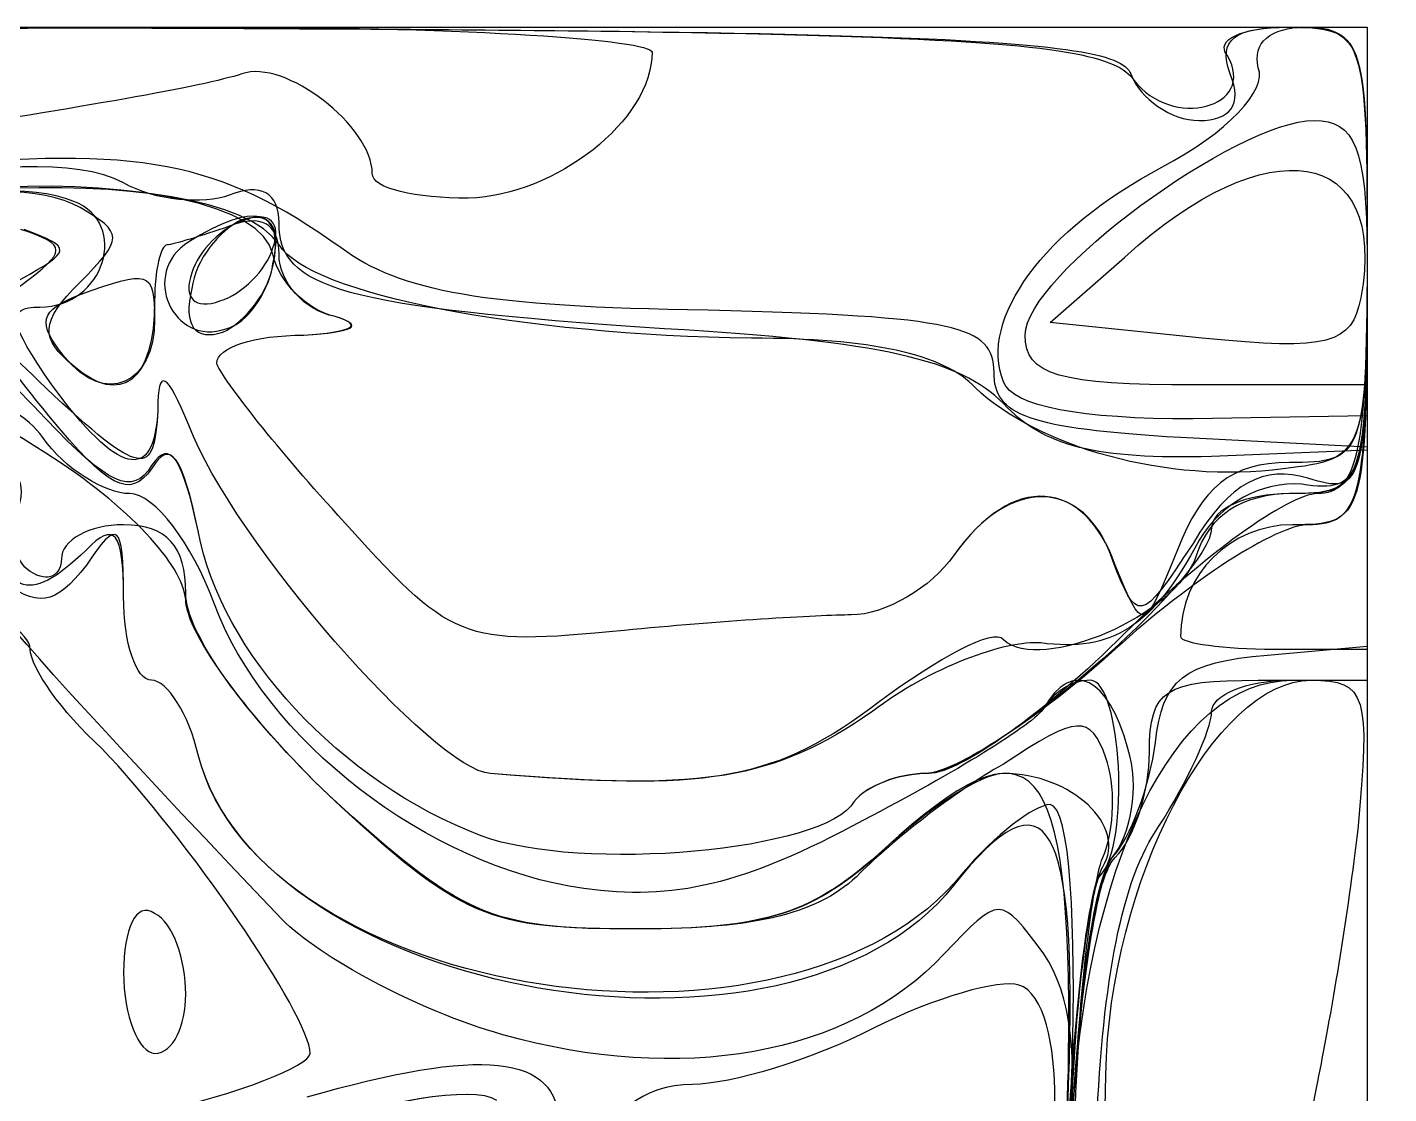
# Model space of a CAD drawing. Extents: x 0 to 1.2, y 0.01 to 1.31.
# Drawn here: x 0.7386 to 1.1948, y 0.9483 to 1.3056 of the extents above; entities that cross this region are included whole.
import ezdxf

# ---------------------------------------------------------------- set-up
doc = ezdxf.new("R2010")
doc.units = 0
doc.header["$MEASUREMENT"] = 0
doc.layers.get('0').update_dxf_attribs({"linetype": 'CONTINUOUS'})

msp = doc.modelspace()

# ---------------------------------------------------------------- linework, layer by layer
at = {"color": 250}
for p, q in [((0, 1.30556), (1.1875, 1.30556)), ((0, 1.30556), (1.1875, 1.30556)), ((0, 1.30556), (1.1875, 1.30556)), ((0, 1.30556), (1.1875, 1.30556)), ((0, 1.30556), (1.1875, 1.30556)), ((1.1875, 1.30556), (1.1875, 0.01389)), ((1.1875, 1.30556), (1.1875, 0.49306)), ((1.1875, 1.30556), (1.1875, 0.91493)), ((1.1875, 1.30556), (1.1875, 0.91493)), ((1.1875, 1.30556), (1.1875, 0.56391)), ((0.79167, 0.98161), (0.79167, 0.98161)), ((0.79167, 0.98161), (0.79167, 0.98161))]:
    msp.add_line(p, q, dxfattribs=at)
at = {"color": 29}
for p, q in [((0, 1.30556), (1.1875, 1.30556)), ((1.1875, 1.30556), (1.1875, 0.56391))]:
    msp.add_line(p, q, dxfattribs=at)
at = {"color": 8}
for p, q in [((0, 1.30556), (1.1875, 1.30556)), ((1.1875, 1.30556), (1.1875, 0.94618))]:
    msp.add_line(p, q, dxfattribs=at)
at = {"color": 39}
for p, q in [((0, 1.30556), (1.1875, 1.30556)), ((1.1875, 1.30556), (1.1875, 0.94618))]:
    msp.add_line(p, q, dxfattribs=at)
at = {"color": 251}
for p, q in [((0, 1.30556), (1.1875, 1.30556)), ((1.1875, 1.30556), (1.1875, 0.61079))]:
    msp.add_line(p, q, dxfattribs=at)
at = {"color": 27}
for p, q in [((0, 1.30556), (1.1875, 1.30556)), ((1.1875, 1.30556), (1.1875, 0.61079))]:
    msp.add_line(p, q, dxfattribs=at)
at = {"color": 37}
for p, q in [((0, 1.30556), (1.1875, 1.30556)), ((0, 1.30556), (1.1875, 1.30556)), ((1.1875, 1.30556), (1.1875, 0.61806)), ((1.1875, 1.30556), (1.1875, 0.67014))]:
    msp.add_line(p, q, dxfattribs=at)
at = {"color": 252}
for p, q in [((0, 1.30556), (1.1875, 1.30556)), ((0, 1.30556), (1.1875, 1.30556)), ((0, 1.30556), (1.1875, 1.30556)), ((1.1875, 1.30556), (1.1875, 0.67014)), ((1.1875, 1.30556), (1.1875, 0.70454)), ((1.1875, 1.30556), (1.1875, 1.22222)), ((1.15419, 1.09516), (1.1875, 1.09825)), ((1.1875, 1.09825), (1.1875, 0.72222))]:
    msp.add_line(p, q, dxfattribs=at)
at = {"color": 47}
for p, q in [((0, 1.30556), (1.1875, 1.30556)), ((1.1875, 1.30556), (1.1875, 0.67014))]:
    msp.add_line(p, q, dxfattribs=at)
at = {"color": 25}
for p, q in [((0, 1.30556), (1.1875, 1.30556)), ((1.1875, 1.30556), (1.1875, 0.69097))]:
    msp.add_line(p, q, dxfattribs=at)
at = {"color": 35}
for p, q in [((0, 1.30556), (1.1875, 1.30556)), ((1.1875, 1.30556), (1.1875, 1.22222)), ((1.15625, 1.09722), (1.1875, 1.09722)), ((1.1875, 1.09722), (1.1875, 0.70454))]:
    msp.add_line(p, q, dxfattribs=at)
at = {"color": 9}
for p, q in [((0, 1.30556), (1.1875, 1.30556)), ((0, 1.30556), (1.1875, 1.30556)), ((1.1875, 1.30556), (1.1875, 1.22743)), ((1.1875, 1.30556), (1.1875, 1.22743)), ((0.82086, 1.2264), (0.82086, 1.2264)), ((1.15104, 1.08681), (1.1875, 1.08681)), ((1.16249, 1.08681), (1.1875, 1.08681)), ((1.1875, 1.08681), (1.1875, 0.90451)), ((1.1875, 1.08681), (1.1875, 0.90451))]:
    msp.add_line(p, q, dxfattribs=at)
at = {"color": 45}
for p, q in [((0, 1.30556), (1.1875, 1.30556)), ((1.1875, 1.30556), (1.1875, 1.22743)), ((0.82086, 1.23161), (0.82086, 1.23161))]:
    msp.add_line(p, q, dxfattribs=at)
at = {"color": 253}
for p, q in [((0, 1.30556), (1.1875, 1.30556)), ((0, 1.30556), (1.1875, 1.30556)), ((0, 1.30556), (1.1875, 1.30556)), ((1.1875, 1.30556), (1.1875, 1.22743)), ((1.1875, 1.30556), (1.1875, 1.2264)), ((1.1875, 1.30556), (1.1875, 1.23367)), ((0.82086, 1.22537), (0.82086, 1.22537)), ((1.16146, 1.08681), (1.1875, 1.08681)), ((1.1875, 1.08681), (1.1875, 0.90972))]:
    msp.add_line(p, q, dxfattribs=at)
at = {"color": 23}
for p, q in [((0, 1.30556), (1.1875, 1.30556)), ((1.1875, 1.30556), (1.1875, 1.23264)), ((0.75103, 1.19515), (0.75103, 1.19515))]:
    msp.add_line(p, q, dxfattribs=at)
at = {"color": 254}
for p, q in [((0.85417, 1.25662), (0.85417, 1.25662)), ((1.1875, 1.23991), (1.1875, 1.17535)), ((1.1875, 1.2347), (1.1875, 1.16493)), ((1.08127, 1.2066), (1.10623, 1.22846)), ((1.1875, 1.22949), (1.1875, 1.18576)), ((1.13227, 1.20139), (1.08127, 1.2066)), ((1.07292, 1.20242), (1.07292, 1.20242)), ((1.13227, 1.20139), (1.13227, 1.20139)), ((1.06565, 1.18679), (1.06565, 1.18679)), ((1.1875, 1.18576), (1.13021, 1.18576)), ((1.1875, 1.17535), (1.12918, 1.17432)), ((1.1875, 1.16493), (1.125, 1.16808))]:
    msp.add_line(p, q, dxfattribs=at)
at = {"color": 33}
for p, q in [((1.1875, 1.2347), (1.1875, 1.1639)), ((1.1875, 1.1639), (1.13542, 1.16178))]:
    msp.add_line(p, q, dxfattribs=at)
for points in [[(0.54791, 1.30556), (1.04584, 1.30556), (1.09793, 1.30349), (1.10938, 1.28787)], [(1.14063, 1.29617), (1.13645, 1.30138), (1.14583, 1.30556), (1.16043, 1.30556)], [(1.16043, 1.30556), (1.18647, 1.30556), (1.1875, 1.30349), (1.1875, 1.2347)], [(1.10938, 1.28787), (1.12185, 1.27116), (1.15104, 1.27848), (1.14063, 1.29617)], [(0.77083, 1.25347), (0.73958, 1.27013), (0.63856, 1.24512), (0.63124, 1.21908)], [(0.80626, 1.24929), (0.79791, 1.2462), (0.78125, 1.24723), (0.77083, 1.25347)], [(0.82292, 1.23991), (0.82292, 1.25033), (0.81668, 1.25347), (0.80626, 1.24929)], [(0.95209, 1.20454), (0.84375, 1.21181), (0.82292, 1.21804), (0.82292, 1.23991)], [(1.06565, 1.17952), (1.05105, 1.19412), (1.02501, 1.20036), (0.95209, 1.20454)], [(1.13542, 1.16178), (1.0969, 1.16075), (1.07916, 1.16493), (1.06565, 1.17952)]]:
    msp.add_open_spline(points, degree=3, dxfattribs=at)
at = {"color": 254}
for points in [[(0.55105, 1.30556), (1.03125, 1.30556), (1.10314, 1.30349), (1.10834, 1.28993)], [(0.67394, 1.28575), (0.66873, 1.30452), (0.67708, 1.30556), (0.80832, 1.30556)], [(0.80832, 1.30556), (0.88542, 1.30556), (0.94792, 1.30138), (0.94792, 1.2972)], [(1.14166, 1.28993), (1.13748, 1.30138), (1.14269, 1.30556), (1.16146, 1.30556)], [(1.15104, 1.29199), (1.14898, 1.30035), (1.15522, 1.30556), (1.16667, 1.30556)], [(1.16146, 1.30556), (1.18647, 1.30556), (1.1875, 1.30349), (1.1875, 1.2347)], [(1.16667, 1.30556), (1.18544, 1.30556), (1.1875, 1.29829), (1.1875, 1.23991)], [(0.94792, 1.2972), (0.94792, 1.27431), (0.91564, 1.24929), (0.88645, 1.24826)], [(0.85417, 1.25662), (0.85417, 1.27224), (0.82498, 1.29514), (0.81044, 1.28993)], [(1.11876, 1.25868), (1.14063, 1.27013), (1.15419, 1.28472), (1.15104, 1.29199)], [(0.81044, 1.28993), (0.79791, 1.28575), (0.75521, 1.27848), (0.70106, 1.27013)], [(1.10834, 1.28993), (1.11144, 1.28158), (1.12185, 1.27431), (1.13124, 1.27431)], [(1.13124, 1.27431), (1.14166, 1.27431), (1.14583, 1.27951), (1.14166, 1.28993)], [(1.07292, 1.20242), (1.07292, 1.22222), (1.14377, 1.27431), (1.16981, 1.27431)], [(1.16981, 1.27431), (1.18332, 1.27431), (1.1875, 1.26492), (1.1875, 1.22949)], [(1.10623, 1.22846), (1.15419, 1.27224), (1.19477, 1.26595), (1.18544, 1.21495)], [(0.84375, 1.23161), (0.80311, 1.26074), (0.77604, 1.26595), (0.70209, 1.25868)], [(0.88645, 1.24826), (0.86876, 1.24826), (0.85417, 1.25141), (0.85417, 1.25662)], [(1.06565, 1.18679), (1.05729, 1.20763), (1.07916, 1.23785), (1.11876, 1.25868)], [(0.96669, 1.21077), (0.89166, 1.21181), (0.86355, 1.21701), (0.84375, 1.23161)], [(1.18544, 1.21495), (1.18229, 1.19933), (1.17502, 1.19721), (1.13227, 1.20139)], [(1.0625, 1.18994), (1.0625, 1.20557), (1.05002, 1.20866), (0.96669, 1.21077)], [(1.13021, 1.18576), (1.08436, 1.18576), (1.07292, 1.18891), (1.07292, 1.20242)], [(1.125, 1.16808), (1.07395, 1.17117), (1.0625, 1.17535), (1.0625, 1.18994)], [(1.12918, 1.17432), (1.09169, 1.17432), (1.06874, 1.17849), (1.06565, 1.18679)]]:
    msp.add_open_spline(points, degree=3, dxfattribs=at)
at = {"color": 23}
for points in [[(0.82086, 1.22949), (0.81353, 1.26389), (0.64789, 1.25765), (0.63856, 1.22222)], [(1.1875, 1.23264), (1.1875, 1.16178), (1.18647, 1.15972), (1.16146, 1.15972)], [(0.84169, 1.20866), (0.8323, 1.21077), (0.82292, 1.22016), (0.82086, 1.22949)], [(0.75624, 1.21598), (0.77919, 1.22428), (0.78125, 1.22428), (0.78125, 1.20763)], [(0.75103, 1.19515), (0.74164, 1.2066), (0.74273, 1.21077), (0.75624, 1.21598)], [(0.78125, 1.20763), (0.78125, 1.18576), (0.76459, 1.17849), (0.75103, 1.19515)], [(0.83127, 1.20242), (0.8469, 1.20345), (0.85211, 1.20557), (0.84169, 1.20866)], [(0.80208, 1.19303), (0.80208, 1.19824), (0.81456, 1.20242), (0.83127, 1.20242)], [(0.84272, 1.14204), (0.82086, 1.16596), (0.80311, 1.18891), (0.80208, 1.19303)], [(1.16146, 1.15972), (1.14166, 1.15972), (1.13227, 1.15137), (1.12397, 1.13053)], [(1.10314, 1.12532), (1.09272, 1.15451), (1.06874, 1.15657), (1.04894, 1.12847)], [(0.93853, 1.10346), (0.88336, 1.09825), (0.88124, 1.09928), (0.84272, 1.14204)], [(1.04894, 1.12847), (1.04167, 1.11806), (1.02604, 1.10867), (1.01459, 1.10867)], [(1.12397, 1.13053), (1.11252, 1.10243), (1.11252, 1.10243), (1.10314, 1.12532)], [(1.01459, 1.10867), (1.00418, 1.10867), (0.96978, 1.10661), (0.93853, 1.10346)]]:
    msp.add_open_spline(points, degree=3, dxfattribs=at)
at = {"color": 253}
for points in [[(0.82292, 1.23264), (0.80311, 1.26389), (0.64686, 1.2545), (0.63856, 1.22222)], [(0.75624, 1.24512), (0.73123, 1.25971), (0.65419, 1.24306), (0.64898, 1.22119)], [(0.75418, 1.24723), (0.72499, 1.25868), (0.65419, 1.24099), (0.64898, 1.22119)], [(0.74273, 1.21181), (0.76459, 1.21181), (0.77289, 1.23991), (0.75418, 1.24723)], [(0.82086, 1.22537), (0.82498, 1.24512), (0.81456, 1.24723), (0.7927, 1.23367)], [(0.75624, 1.22016), (0.77083, 1.2347), (0.77083, 1.23682), (0.75624, 1.24512)], [(0.82292, 1.22949), (0.82292, 1.23991), (0.81668, 1.24306), (0.80626, 1.23888)], [(0.80626, 1.23888), (0.79688, 1.23579), (0.78749, 1.23264), (0.78543, 1.23264)], [(0.7927, 1.23367), (0.77604, 1.22325), (0.78749, 1.19824), (0.80523, 1.20454)], [(0.78543, 1.23264), (0.78331, 1.23264), (0.78125, 1.22428), (0.78125, 1.21387)], [(0.98123, 1.20139), (0.90419, 1.20242), (0.83333, 1.21598), (0.82292, 1.23264)], [(1.1875, 1.23367), (1.1875, 1.16287), (1.1875, 1.16075), (1.1594, 1.15766)], [(0.84169, 1.20866), (0.83127, 1.21077), (0.82292, 1.22016), (0.82292, 1.22949)], [(1.1875, 1.22743), (1.1875, 1.15451), (1.18647, 1.14931), (1.16564, 1.15245)], [(0.80523, 1.20454), (0.8125, 1.2066), (0.81874, 1.21598), (0.82086, 1.22537)], [(1.1875, 1.2264), (1.1875, 1.15348), (1.18647, 1.14827), (1.1677, 1.15451)], [(0.75418, 1.192), (0.74273, 1.20139), (0.74273, 1.2066), (0.75624, 1.22016)], [(0.78125, 1.21387), (0.78125, 1.18679), (0.7698, 1.17849), (0.75418, 1.192)], [(0.74685, 1.18576), (0.73231, 1.2066), (0.73123, 1.21181), (0.74273, 1.21181)], [(0.83127, 1.20242), (0.84793, 1.20345), (0.85211, 1.20557), (0.84169, 1.20866)], [(0.80208, 1.19303), (0.80208, 1.19824), (0.81456, 1.20242), (0.83127, 1.20242)], [(1.05626, 1.18473), (1.04584, 1.19618), (1.02083, 1.20139), (0.98123, 1.20139)], [(0.7927, 1.1722), (0.78543, 1.18994), (0.78228, 1.192), (0.78228, 1.17741)], [(0.84272, 1.14204), (0.82086, 1.16596), (0.80311, 1.18891), (0.80208, 1.19303)], [(0.78228, 1.17741), (0.78125, 1.15245), (0.76877, 1.15554), (0.74685, 1.18576)], [(1.1594, 1.15766), (1.12082, 1.15245), (1.07709, 1.16493), (1.05626, 1.18473)], [(0.89377, 1.05556), (0.875, 1.05659), (0.80729, 1.13368), (0.7927, 1.1722)], [(1.10211, 1.12744), (1.09272, 1.15451), (1.06771, 1.15554), (1.04894, 1.12847)], [(1.1677, 1.15451), (1.1531, 1.15869), (1.14166, 1.15348), (1.12918, 1.13265)], [(1.16564, 1.15245), (1.15207, 1.15348), (1.13856, 1.14616), (1.13124, 1.13368)], [(0.93853, 1.10346), (0.88336, 1.09825), (0.88124, 1.09928), (0.84272, 1.14204)], [(1.13124, 1.13368), (1.11561, 1.10449), (1.10211, 1.09619), (1.07813, 1.09928)], [(1.12918, 1.13265), (1.11144, 1.10558), (1.11041, 1.10558), (1.10211, 1.12744)], [(1.04894, 1.12847), (1.04167, 1.11806), (1.02604, 1.10867), (1.01459, 1.10867)], [(1.01459, 1.10867), (1.00418, 1.10867), (0.96978, 1.10661), (0.93853, 1.10346)], [(1.07813, 1.09928), (1.06668, 1.10037), (1.04064, 1.09098), (1.02186, 1.07639)], [(1.09999, 0.95454), (1.10102, 1.0191), (1.13645, 1.08681), (1.16873, 1.08681)], [(1.13542, 1.07639), (1.13542, 1.0816), (1.14686, 1.08681), (1.16146, 1.08681)], [(1.16873, 1.08681), (1.1875, 1.08681), (1.18853, 1.0816), (1.18435, 1.03678)], [(1.02186, 1.07639), (0.98855, 1.05349), (0.9656, 1.04932), (0.89377, 1.05556)], [(1.11773, 1.03787), (1.12706, 1.05241), (1.13542, 1.07015), (1.13542, 1.07639)], [(1.0969, 0.93783), (1.09896, 0.98579), (1.1052, 1.02013), (1.11773, 1.03787)], [(1.18435, 1.03678), (1.18126, 1.00971), (1.17502, 0.97222), (1.17084, 0.95242)], [(1.10417, 0.90137), (1.10102, 0.90137), (1.09896, 0.92535), (1.09999, 0.95454)], [(1.17084, 0.95242), (1.16564, 0.92741), (1.1677, 0.91911), (1.17605, 0.92432)]]:
    msp.add_open_spline(points, degree=3, dxfattribs=at)
at = {"color": 45}
for points in [[(0.81147, 1.24099), (0.80414, 1.23888), (0.79584, 1.23058), (0.79373, 1.22325)], [(0.82086, 1.23161), (0.82395, 1.23991), (0.81977, 1.24409), (0.81147, 1.24099)], [(0.73644, 1.21908), (0.75206, 1.23058), (0.75206, 1.23264), (0.73644, 1.23785)], [(0.80311, 1.21387), (0.81044, 1.21598), (0.81874, 1.22428), (0.82086, 1.23161)], [(1.1875, 1.22743), (1.1875, 1.15137), (1.18647, 1.14931), (1.16146, 1.14931)], [(0.79373, 1.22325), (0.79064, 1.21495), (0.79481, 1.21077), (0.80311, 1.21387)], [(0.74582, 1.17535), (0.72293, 1.20345), (0.7219, 1.20763), (0.73644, 1.21908)], [(0.78022, 1.15766), (0.77289, 1.14724), (0.76562, 1.15137), (0.74582, 1.17535)], [(0.79584, 1.13683), (0.79064, 1.16178), (0.78646, 1.16808), (0.78022, 1.15766)], [(1.16146, 1.14931), (1.14686, 1.14931), (1.13542, 1.1441), (1.13542, 1.13786)], [(0.89062, 1.03472), (0.84375, 1.05241), (0.80311, 1.09619), (0.79584, 1.13683)], [(1.13542, 1.13786), (1.13542, 1.1212), (1.05935, 1.05556), (1.03961, 1.05556)], [(1.03961, 1.05556), (1.03022, 1.05556), (1.0198, 1.05138), (1.01563, 1.04617)], [(1.01563, 1.04617), (1.00624, 1.02951), (0.92394, 1.02224), (0.89062, 1.03472)]]:
    msp.add_open_spline(points, degree=3, dxfattribs=at)
at = {"color": 9}
for points in [[(0.81044, 1.24099), (0.80311, 1.23785), (0.79481, 1.22743), (0.79373, 1.21804)], [(0.82086, 1.2264), (0.82395, 1.23888), (0.81977, 1.24409), (0.81044, 1.24099)], [(0.73644, 1.22119), (0.75315, 1.23058), (0.75418, 1.23161), (0.73752, 1.23785)], [(1.1875, 1.22743), (1.1875, 1.15137), (1.18647, 1.14931), (1.16249, 1.14931)], [(1.1875, 1.22743), (1.1875, 1.16287), (1.18435, 1.14931), (1.17084, 1.14931)], [(0.80414, 1.20345), (0.81147, 1.2066), (0.81977, 1.21701), (0.82086, 1.2264)], [(0.74479, 1.18473), (0.71978, 1.20866), (0.71875, 1.21077), (0.73644, 1.22119)], [(0.79373, 1.21804), (0.79064, 1.20557), (0.79481, 1.20036), (0.80414, 1.20345)], [(0.74479, 1.17432), (0.7219, 1.19933), (0.71251, 1.20242), (0.68435, 1.19721)], [(0.7927, 1.1722), (0.78543, 1.18994), (0.78228, 1.192), (0.78228, 1.17741)], [(0.78228, 1.17741), (0.78125, 1.15451), (0.77707, 1.15451), (0.74479, 1.18473)], [(0.78022, 1.15869), (0.77398, 1.14827), (0.76562, 1.15245), (0.74479, 1.17432)], [(0.79584, 1.13683), (0.79064, 1.16075), (0.78646, 1.16808), (0.78022, 1.15869)], [(0.89377, 1.05556), (0.875, 1.05659), (0.80729, 1.13368), (0.7927, 1.1722)], [(1.17084, 1.14931), (1.16146, 1.14931), (1.13227, 1.12847), (1.10623, 1.10243)], [(1.16249, 1.14931), (1.14583, 1.14931), (1.13439, 1.14204), (1.13021, 1.12847)], [(0.89062, 1.03472), (0.84375, 1.05241), (0.80311, 1.09619), (0.79584, 1.13683)], [(1.13021, 1.12847), (1.12397, 1.10867), (1.07813, 1.08887), (1.06565, 1.10037)], [(1.06565, 1.10037), (1.0625, 1.10449), (1.04373, 1.09407), (1.02398, 1.07954)], [(1.10623, 1.10243), (1.08019, 1.07639), (1.05105, 1.05556), (1.04064, 1.05556)], [(1.08854, 0.93576), (1.09272, 1.02534), (1.12294, 1.08681), (1.16249, 1.08681)], [(1.11458, 1.06282), (1.11458, 1.08366), (1.11979, 1.08681), (1.15104, 1.08681)], [(1.02398, 1.07954), (0.98958, 1.05349), (0.96875, 1.04932), (0.89377, 1.05556)], [(1.10314, 1.02745), (1.10938, 1.03369), (1.11458, 1.04932), (1.11458, 1.06282)], [(1.04064, 1.05556), (1.03022, 1.05556), (1.0198, 1.05138), (1.01563, 1.04617)], [(1.01563, 1.04617), (1.00624, 1.02951), (0.92394, 1.02224), (0.89062, 1.03472)], [(1.08957, 0.93679), (1.0906, 0.97949), (1.09581, 1.02013), (1.10314, 1.02745)]]:
    msp.add_open_spline(points, degree=3, dxfattribs=at)
at = {"color": 35}
for points in [[(1.1875, 1.22222), (1.1875, 1.14095), (1.18647, 1.13889), (1.16249, 1.13889)], [(0.74376, 1.16808), (0.73334, 1.18262), (0.71354, 1.18576), (0.64166, 1.18679)], [(0.77289, 1.14931), (0.76459, 1.14931), (0.75103, 1.15766), (0.74376, 1.16808)], [(0.80105, 1.11285), (0.79373, 1.13265), (0.78125, 1.14931), (0.77289, 1.14931)], [(1.16249, 1.13889), (1.14166, 1.13889), (1.125, 1.12223), (1.125, 1.1014)], [(0.92502, 1.01704), (0.87294, 1.02431), (0.81771, 1.067), (0.80105, 1.11285)], [(1.125, 1.1014), (1.125, 1.09928), (1.13959, 1.09722), (1.15625, 1.09722)], [(1.10731, 1.06391), (1.10102, 1.08784), (1.08854, 1.09407), (1.07916, 1.07742)], [(1.07916, 1.07742), (1.07606, 1.07221), (1.04894, 1.05556), (1.01877, 1.03993)], [(1.10211, 1.02745), (1.10834, 1.03472), (1.11144, 1.05138), (1.10731, 1.06391)], [(1.01877, 1.03993), (0.97814, 1.01807), (0.95519, 1.01286), (0.92502, 1.01704)], [(1.08854, 0.93576), (1.0906, 0.97846), (1.0969, 1.02013), (1.10211, 1.02745)]]:
    msp.add_open_spline(points, degree=3, dxfattribs=at)
at = {"color": 252}
for points in [[(1.1875, 1.22222), (1.1875, 1.14724), (1.18544, 1.13889), (1.1677, 1.13889)], [(0.74479, 1.17432), (0.7219, 1.19933), (0.71251, 1.20242), (0.68435, 1.19721)], [(0.74376, 1.16808), (0.73334, 1.18262), (0.71354, 1.18576), (0.64166, 1.18679)], [(0.73541, 1.1441), (0.74479, 1.16596), (0.69689, 1.18473), (0.65207, 1.17638)], [(0.78022, 1.15869), (0.77398, 1.14827), (0.76562, 1.15245), (0.74479, 1.17432)], [(0.77289, 1.14931), (0.76459, 1.14931), (0.75103, 1.15766), (0.74376, 1.16808)], [(0.79584, 1.13683), (0.79064, 1.16075), (0.78646, 1.16808), (0.78022, 1.15869)], [(0.80105, 1.11285), (0.79373, 1.13265), (0.78125, 1.14931), (0.77289, 1.14931)], [(0.73958, 1.12326), (0.73438, 1.12641), (0.73231, 1.13574), (0.73541, 1.1441)], [(0.77083, 1.13889), (0.75939, 1.13889), (0.75, 1.13368), (0.75, 1.12744)], [(0.79167, 1.11599), (0.79167, 1.13162), (0.78543, 1.13889), (0.77083, 1.13889)], [(0.89062, 1.03472), (0.84375, 1.05241), (0.80311, 1.09619), (0.79584, 1.13683)], [(1.1677, 1.13889), (1.15728, 1.13889), (1.12815, 1.12012), (1.10314, 1.09722)], [(0.75, 1.12744), (0.75, 1.12223), (0.74582, 1.11909), (0.73958, 1.12326)], [(0.83957, 1.04829), (0.81147, 1.07536), (0.79167, 1.10243), (0.79167, 1.11599)], [(0.92502, 1.01704), (0.87294, 1.02431), (0.81771, 1.067), (0.80105, 1.11285)], [(1.10314, 1.09722), (1.07813, 1.07433), (1.04894, 1.05556), (1.03961, 1.05556)], [(1.11664, 1.06597), (1.11876, 1.08681), (1.12603, 1.09304), (1.15419, 1.09516)], [(1.09478, 1.08681), (1.08854, 1.08681), (1.0823, 1.08263), (1.07916, 1.07742)], [(1.09793, 1.02116), (1.10834, 1.03157), (1.1052, 1.08681), (1.09478, 1.08681)], [(1.07916, 1.07742), (1.07606, 1.07221), (1.04894, 1.05556), (1.01877, 1.03993)], [(1.10211, 1.02745), (1.10834, 1.03369), (1.11458, 1.05138), (1.11664, 1.06597)], [(1.03961, 1.05556), (1.03022, 1.05556), (1.0198, 1.05138), (1.01563, 1.04617)], [(1.06565, 1.05556), (1.05832, 1.05556), (1.04064, 1.04411), (1.02501, 1.02951)], [(1.09896, 1.02431), (1.10731, 1.03787), (1.08854, 1.05556), (1.06565, 1.05556)], [(0.94271, 1.00347), (0.89269, 1.00347), (0.88439, 1.00765), (0.83957, 1.04829)], [(1.01563, 1.04617), (1.00624, 1.02951), (0.92394, 1.02224), (0.89062, 1.03472)], [(1.01877, 1.03993), (0.97814, 1.01807), (0.95519, 1.01286), (0.92502, 1.01704)], [(1.02501, 1.02951), (1.00206, 1.00868), (0.98644, 1.00347), (0.94271, 1.00347)], [(1.08854, 0.93473), (1.0906, 0.97846), (1.09581, 1.02013), (1.10211, 1.02745)], [(1.08854, 0.94097), (1.08957, 0.97949), (1.09478, 1.01704), (1.09896, 1.02431)], [(1.08751, 0.93576), (1.08957, 0.97949), (1.09478, 1.01807), (1.09793, 1.02116)], [(0.75315, 0.88265), (0.76769, 0.92014), (0.88021, 0.95454), (0.89166, 0.92535)]]:
    msp.add_open_spline(points, degree=3, dxfattribs=at)
at = {"color": 25}
for points in [[(0.74479, 1.16287), (0.70209, 1.18994), (0.69374, 1.192), (0.65104, 1.18262)], [(0.79167, 1.11388), (0.79064, 1.12532), (0.77289, 1.14513), (0.74479, 1.16287)], [(0.83957, 1.04829), (0.81353, 1.07324), (0.79167, 1.10243), (0.79167, 1.11388)], [(1.09999, 1.06076), (1.09478, 1.07536), (1.0906, 1.07536), (1.06565, 1.0587)], [(1.06565, 1.0587), (1.04894, 1.04932), (1.0281, 1.03266), (1.01769, 1.02224)], [(1.09896, 1.02745), (1.10314, 1.03678), (1.10314, 1.05241), (1.09999, 1.06076)], [(0.94374, 1.00347), (0.89269, 1.00347), (0.88439, 1.00662), (0.83957, 1.04829)], [(1.08854, 0.93262), (1.0906, 0.97428), (1.09478, 1.01704), (1.09896, 1.02745)], [(1.01769, 1.02224), (1.00418, 1.00868), (0.98334, 1.00347), (0.94374, 1.00347)]]:
    msp.add_open_spline(points, degree=3, dxfattribs=at)
at = {"color": 37}
for points in [[(0.73541, 1.1441), (0.74479, 1.16596), (0.69689, 1.18473), (0.65207, 1.17638)], [(0.75836, 1.13053), (0.73855, 1.11079), (0.72917, 1.11599), (0.72917, 1.14307)], [(0.73958, 1.12326), (0.73438, 1.12641), (0.73231, 1.13574), (0.73541, 1.1441)], [(0.77083, 1.13889), (0.75939, 1.13889), (0.75, 1.13368), (0.75, 1.12744)], [(0.77083, 1.11491), (0.77083, 1.13683), (0.76769, 1.13992), (0.75836, 1.13053)], [(0.79167, 1.11599), (0.79167, 1.13162), (0.78543, 1.13889), (0.77083, 1.13889)], [(0.75, 1.12744), (0.75, 1.12223), (0.74582, 1.11909), (0.73958, 1.12326)], [(0.78022, 1.08681), (0.77501, 1.08681), (0.77083, 1.09928), (0.77083, 1.11491)], [(0.83957, 1.04829), (0.81147, 1.07536), (0.79167, 1.10243), (0.79167, 1.11599)], [(0.79584, 1.06179), (0.7927, 1.07536), (0.78543, 1.08681), (0.78022, 1.08681)], [(1.08751, 0.96078), (1.08854, 1.06282), (1.07606, 1.07639), (1.02604, 1.03054)], [(1.05208, 1.02224), (0.99582, 0.95242), (0.81668, 0.97949), (0.79584, 1.06179)], [(0.94271, 1.00347), (0.89269, 1.00347), (0.88439, 1.00765), (0.83957, 1.04829)], [(1.08127, 1.04514), (1.07606, 1.04514), (1.0625, 1.03472), (1.05208, 1.02224)], [(1.07498, 0.85037), (1.08957, 0.87744), (1.09478, 1.04514), (1.08127, 1.04514)], [(1.02604, 1.03054), (1.00206, 1.00868), (0.98644, 1.00347), (0.94271, 1.00347)], [(1.07395, 0.85037), (1.08127, 0.86182), (1.08648, 0.91178), (1.08751, 0.96078)]]:
    msp.add_open_spline(points, degree=3, dxfattribs=at)
at = {"color": 47}
for points in [[(0.73541, 1.1441), (0.74479, 1.16596), (0.69689, 1.18473), (0.65207, 1.17638)], [(0.73958, 1.12326), (0.73438, 1.12641), (0.73231, 1.13574), (0.73541, 1.1441)], [(0.77083, 1.13889), (0.75939, 1.13889), (0.75, 1.13368), (0.75, 1.12744)], [(0.79167, 1.11599), (0.79167, 1.13162), (0.78543, 1.13889), (0.77083, 1.13889)], [(0.75, 1.12744), (0.75, 1.12223), (0.74582, 1.11909), (0.73958, 1.12326)], [(0.83957, 1.04829), (0.81147, 1.07536), (0.79167, 1.10243), (0.79167, 1.11599)], [(1.06565, 1.05556), (1.05832, 1.05556), (1.04064, 1.04411), (1.02501, 1.02951)], [(1.09896, 1.02431), (1.10731, 1.03787), (1.08854, 1.05556), (1.06565, 1.05556)], [(0.94271, 1.00347), (0.89269, 1.00347), (0.88439, 1.00765), (0.83957, 1.04829)], [(1.02501, 1.02951), (1.00206, 1.00868), (0.98644, 1.00347), (0.94271, 1.00347)], [(1.08854, 0.94097), (1.08957, 0.97949), (1.09478, 1.01704), (1.09896, 1.02431)], [(0.75315, 0.88265), (0.76769, 0.92014), (0.88021, 0.95454), (0.89166, 0.92535)]]:
    msp.add_open_spline(points, degree=3, dxfattribs=at)
at = {"color": 8}
for points in [[(0.82395, 1.00662), (0.72499, 1.11079), (0.70416, 1.13574), (0.7073, 1.14724)], [(1.07916, 0.99512), (1.06456, 1.01492), (1.06456, 1.01492), (1.04584, 0.99512)], [(0.89789, 0.96805), (0.86876, 0.9764), (0.83648, 0.99409), (0.82395, 1.00662)], [(1.04584, 0.99512), (1.01356, 0.96078), (0.9573, 0.95139), (0.89789, 0.96805)], [(1.05729, 0.84201), (1.08854, 0.90554), (1.09793, 0.96805), (1.07916, 0.99512)]]:
    msp.add_open_spline(points, degree=3, dxfattribs=at)
at = {"color": 39}
for points in [[(0.82395, 1.00662), (0.72499, 1.11079), (0.70416, 1.13574), (0.7073, 1.14724)], [(1.07916, 0.99512), (1.06456, 1.01492), (1.06456, 1.01492), (1.04584, 0.99512)], [(0.89789, 0.96805), (0.86876, 0.9764), (0.83648, 0.99409), (0.82395, 1.00662)], [(1.04584, 0.99512), (1.01356, 0.96078), (0.9573, 0.95139), (0.89789, 0.96805)], [(1.05729, 0.84201), (1.08854, 0.90554), (1.09793, 0.96805), (1.07916, 0.99512)], [(0.8323, 0.94721), (0.89062, 0.96387), (0.91667, 0.96181), (0.91667, 0.93783)]]:
    msp.add_open_spline(points, degree=3, dxfattribs=at)
at = {"color": 251}
for points in [[(0.77083, 1.11491), (0.77083, 1.13992), (0.76877, 1.14095), (0.75836, 1.12532)], [(0.75836, 1.12532), (0.74794, 1.11182), (0.74164, 1.11079), (0.72917, 1.1212)], [(0.78022, 1.08681), (0.77501, 1.08681), (0.77083, 1.09928), (0.77083, 1.11491)], [(0.79584, 1.06179), (0.7927, 1.07536), (0.78543, 1.08681), (0.78022, 1.08681)], [(1.04894, 1.01807), (0.99479, 0.94933), (0.81668, 0.98058), (0.79584, 1.06179)], [(1.08751, 0.95139), (1.0906, 1.04096), (1.08019, 1.05762), (1.04894, 1.01807)], [(0.75624, 0.90034), (0.77604, 0.92329), (0.87918, 0.9566), (0.89583, 0.94618)], [(1.06771, 0.84408), (1.07916, 0.86079), (1.08539, 0.89724), (1.08751, 0.95139)]]:
    msp.add_open_spline(points, degree=3, dxfattribs=at)
at = {"color": 27}
for points in [[(0.77083, 1.11491), (0.77083, 1.13992), (0.76877, 1.14095), (0.75836, 1.12532)], [(0.75836, 1.12532), (0.74794, 1.11182), (0.74164, 1.11079), (0.72917, 1.1212)], [(0.78022, 1.08681), (0.77501, 1.08681), (0.77083, 1.09928), (0.77083, 1.11491)], [(0.79584, 1.06179), (0.7927, 1.07536), (0.78543, 1.08681), (0.78022, 1.08681)], [(1.04894, 1.01807), (0.99479, 0.94933), (0.81668, 0.98058), (0.79584, 1.06179)], [(1.08751, 0.95139), (1.0906, 1.04096), (1.08019, 1.05762), (1.04894, 1.01807)], [(0.75836, 0.90245), (0.77707, 0.92329), (0.87918, 0.9566), (0.89583, 0.94618)], [(1.06771, 0.84408), (1.07916, 0.86079), (1.08539, 0.89724), (1.08751, 0.95139)]]:
    msp.add_open_spline(points, degree=3, dxfattribs=at)
at = {"color": 250}
for points in [[(0.73958, 1.09722), (0.73958, 1.10243), (0.72814, 1.1097), (0.71354, 1.11388)], [(0.76356, 1.06391), (0.75, 1.07639), (0.73958, 1.09098), (0.73958, 1.09722)], [(0.83333, 0.96181), (0.83333, 0.97428), (0.79167, 1.03472), (0.76356, 1.06391)], [(0.78125, 1.00868), (0.77501, 1.01286), (0.77083, 1.00347), (0.77083, 0.98888)], [(0.78125, 1.00868), (0.77501, 1.01286), (0.77083, 1.00347), (0.77083, 0.98888)], [(0.79167, 0.98161), (0.79167, 0.99306), (0.78749, 1.00553), (0.78125, 1.00868)], [(0.79167, 0.98161), (0.79167, 0.99306), (0.78749, 1.00553), (0.78125, 1.00868)], [(0.77083, 0.98888), (0.77083, 0.97428), (0.77604, 0.96181), (0.78125, 0.96181)], [(0.77083, 0.98888), (0.77083, 0.97428), (0.77604, 0.96181), (0.78125, 0.96181)], [(1.07086, 0.9847), (1.06456, 0.98682), (1.0427, 0.98058), (1.02186, 0.97016)], [(0.78125, 0.96181), (0.78749, 0.96181), (0.79167, 0.97119), (0.79167, 0.98161)], [(0.78125, 0.96181), (0.78749, 0.96181), (0.79167, 0.97119), (0.79167, 0.98161)], [(1.06977, 0.90034), (1.08648, 0.91493), (1.08751, 0.97949), (1.07086, 0.9847)], [(1.02186, 0.97016), (1.00206, 0.95974), (0.97396, 0.95139), (0.96148, 0.95139)], [(0.78125, 0.942), (0.80935, 0.94824), (0.83333, 0.95763), (0.83333, 0.96181)], [(0.96148, 0.95139), (0.94477, 0.95139), (0.93332, 0.942), (0.92502, 0.9222)]]:
    msp.add_open_spline(points, degree=3, dxfattribs=at)
at = {"color": 29}
for points in [[(0.73958, 1.09722), (0.73958, 1.10243), (0.72814, 1.1097), (0.71354, 1.11388)], [(0.76356, 1.06391), (0.75, 1.07639), (0.73958, 1.09098), (0.73958, 1.09722)], [(0.83333, 0.96181), (0.83333, 0.97428), (0.79167, 1.03472), (0.76356, 1.06391)], [(1.07086, 0.9847), (1.06456, 0.98682), (1.0427, 0.98058), (1.02186, 0.97016)], [(1.06977, 0.90034), (1.08648, 0.91493), (1.08751, 0.97949), (1.07086, 0.9847)], [(1.02186, 0.97016), (1.00206, 0.95974), (0.97396, 0.95139), (0.96148, 0.95139)], [(0.78125, 0.942), (0.80935, 0.94824), (0.83333, 0.95763), (0.83333, 0.96181)], [(0.96148, 0.95139), (0.94477, 0.95139), (0.93332, 0.942), (0.92502, 0.9222)]]:
    msp.add_open_spline(points, degree=3, dxfattribs=at)

doc.saveas('drawing.dxf')
